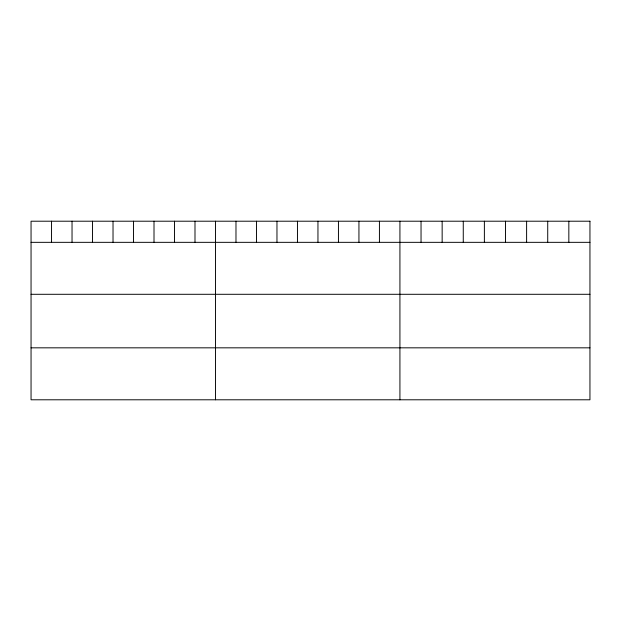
<?xml version="1.0" encoding="UTF-8"?>
<svg xmlns="http://www.w3.org/2000/svg" width="621" height="621" viewBox="0 0 621 621"><rect width="100%" height="100%" fill="white"/><g stroke="black" fill="none" stroke-linecap="round" stroke-linejoin="round"><path stroke-width="0.93" d="M31.05 242.337L589.95 242.337M31.05 294.292L589.95 294.292M31.05 347.83L589.95 347.83M568.836 221.208L568.836 242.337M547.722 221.208L547.722 242.337M526.608 221.208L526.608 242.337M505.494 221.208L505.494 242.337M484.38 221.208L484.38 242.337M463.266 221.208L463.266 242.337M442.152 221.208L442.152 242.337M421.038 221.208L421.038 242.337M399.924 221.208L399.924 399.792M379.431 221.208L379.431 242.337M358.938 221.208L358.938 242.337M338.445 221.208L338.445 242.337M317.952 221.208L317.952 242.337M297.459 221.208L297.459 242.337M276.966 221.208L276.966 242.337M256.473 221.208L256.473 242.337M235.98 221.208L235.98 242.337M215.487 221.208L215.487 399.792M194.994 221.208L194.994 242.337M174.501 221.208L174.501 242.337M154.008 221.208L154.008 242.337M133.515 221.208L133.515 242.337M113.022 221.208L113.022 242.337M92.529 221.208L92.529 242.337M72.036 221.208L72.036 242.337M51.543 221.208L51.543 242.337M589.95 221.208L31.05 221.208L31.05 399.792L589.95 399.792L589.95 221.208"/></g></svg>
